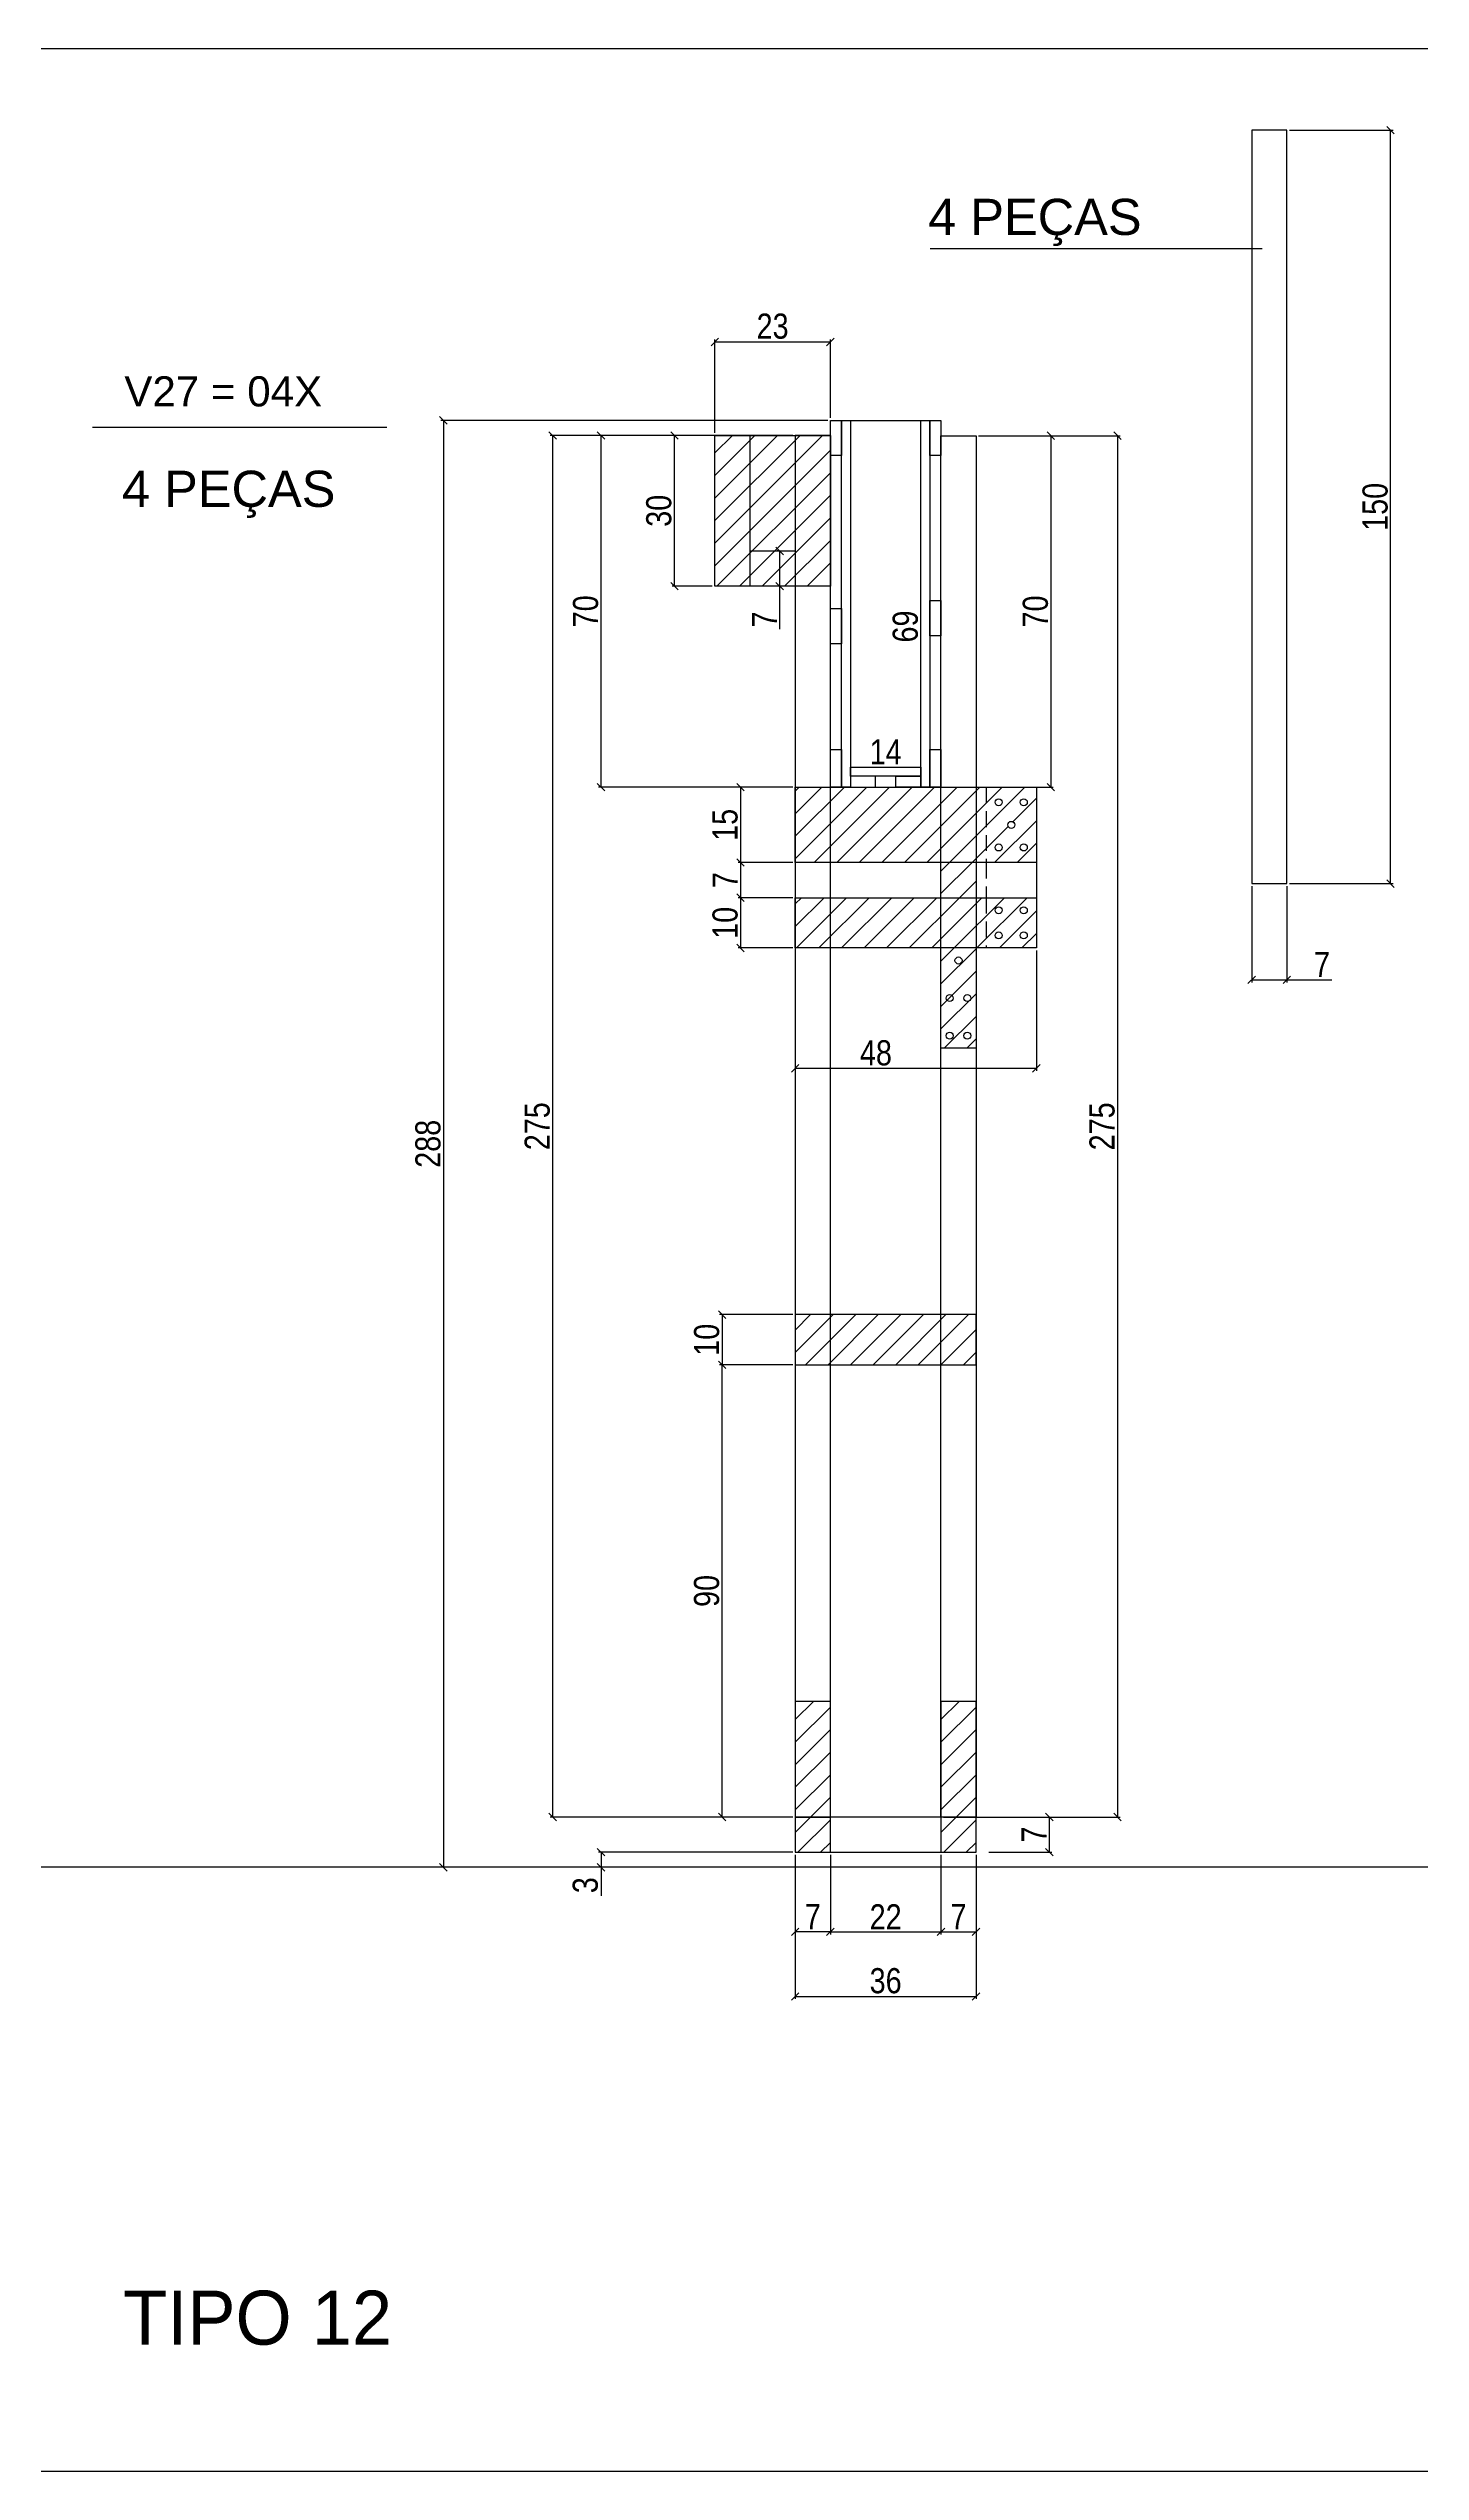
# Model space of a CAD drawing. Extents: x 16965 to 24320, y 205100 to 209880.
# Drawn here: x 20424 to 20971, y 205682 to 206646 of the extents above; entities that cross this region are included whole.
import ezdxf

# ---------------------------------------------------------------- set-up
doc = ezdxf.new("R2010")
doc.units = 0
doc.linetypes.add('DASHED2', pattern=[9.525, 6.35, -3.175])
doc.layers.get('0').update_dxf_attribs({"linetype": 'CONTINUOUS'})
doc.layers.get('DEFPOINTS').update_dxf_attribs({"linetype": 'CONTINUOUS'})
for name, color, linetype in [('COTA', 241, 'CONTINUOUS'), ('detalhes', 4, 'CONTINUOUS'), ('HACHURA', 8, 'CONTINUOUS'), ('TIRAS REESCORAMENTO', 252, 'CONTINUOUS'), ('VIGAS', 3, 'CONTINUOUS')]:
    doc.layers.add(name, color=color, linetype=linetype)
doc.styles.add('COTA TECNICA 2X', font='techl___.ttf', dxfattribs={"height": 10})
doc.styles.add('R80-50', font='arial.ttf', dxfattribs={"height": 10})
doc.styles.add('ROMAS860', font='ROMAS860.SHX', dxfattribs={"height": 8.5})
doc.dimstyles.new('SECAO', dxfattribs={"dimscale": 0.333333, "dimtxt": 5, "dimasz": 9, "dimexe": 3, "dimexo": 3, "dimgap": 3, "dimtad": 1, "dimdec": 1, "dimlfac": 0.5, "dimzin": 12, "dimdsep": 46, "dimtxsty": 'COTA TECNICA 2X', "dimblk1": 'OBLIQUE', "dimblk2": 'OBLIQUE', "dimsah": 1, "dimcen": 0.9, "dimclrd": 4, "dimclre": 4, "dimclrt": 240, "dimadec": 1, "dimazin": 3, "dimtfac": 1, "dimtdec": 1, "dimtmove": 0, "dimatfit": 3, "dimfxl": 1, "dimtolj": 1, "dimtzin": 12, "dimarcsym": 0})
pattern_1 = [(45, (-2880.202, 8029.0315), (-4.49012806, 4.49012806), [])]

# ---------------------------------------------------------------- blocks, each defined once
blk = doc.blocks.new('_Oblique')
at = {"color": 0, "linetype": 'ByBlock', "lineweight": -2}
blk.add_line((-0.5, -0.5), (0.5, 0.5), dxfattribs=at)
blk = doc.blocks.new('*D3140')
at = {"layer": 'DEFPOINTS', "color": 0, "transparency": 16777216}
for p in [(20721.65, 206492.4), (20625.1, 205942.31), (20721.65, 205942.31)]:
    blk.add_point(p, dxfattribs=at)
at = {"layer": 'detalhes', "color": 4, "lineweight": -2, "transparency": 16777216}
for p, q in [((20720.65, 206492.4), (20624.1, 206492.4)), ((20625.1, 206492.4), (20625.1, 205942.31)), ((20720.65, 205942.31), (20624.1, 205942.31))]:
    blk.add_line(p, q, dxfattribs=at)
at = {"layer": 'detalhes', "color": 4, "lineweight": -2, "transparency": 16777216, "xscale": 3, "yscale": 3, "zscale": 3}
for p, rotation in [((20625.1, 206492.4), 90), ((20625.1, 205942.31), 270)]:
    blk.add_blockref('_Oblique', p, dxfattribs=dict(at, rotation=rotation))
at = {"layer": 'detalhes', "color": 240, "transparency": 16777216, "insert": (20618.99, 206217.36), "char_height": 10, "attachment_point": 5, "rotation": 90, "style": 'COTA TECNICA 2X'}
blk.add_mtext('\\A1;275', dxfattribs=at)
blk = doc.blocks.new('*D3141')
at = {"layer": 'DEFPOINTS', "color": 0, "transparency": 16777216}
for p in [(20721.65, 205928.31), (20793.65, 205928.31), (20793.65, 205870.86)]:
    blk.add_point(p, dxfattribs=at)
at = {"layer": 'detalhes', "color": 4, "lineweight": -2, "transparency": 16777216}
for p, q in [((20721.65, 205927.31), (20721.65, 205869.86)), ((20793.65, 205927.31), (20793.65, 205869.86)), ((20721.65, 205870.86), (20793.65, 205870.86))]:
    blk.add_line(p, q, dxfattribs=at)
at = {"layer": 'detalhes', "color": 4, "lineweight": -2, "transparency": 16777216, "xscale": 3, "yscale": 3, "zscale": 3, "rotation": 180}
blk.add_blockref('_Oblique', (20721.65, 205870.86), dxfattribs=at)
at = {"layer": 'detalhes', "color": 4, "lineweight": -2, "transparency": 16777216, "xscale": 3, "yscale": 3, "zscale": 3}
blk.add_blockref('_Oblique', (20793.65, 205870.86), dxfattribs=at)
at = {"layer": 'detalhes', "color": 240, "transparency": 16777216, "insert": (20757.65, 205877.07), "char_height": 10, "attachment_point": 5, "style": 'COTA TECNICA 2X'}
blk.add_mtext('\\A1;36', dxfattribs=at)
blk = doc.blocks.new('*D3142')
at = {"layer": 'DEFPOINTS', "color": 0, "transparency": 16777216}
for p in [(20735.65, 205928.31), (20779.65, 205928.31), (20779.65, 205896.57)]:
    blk.add_point(p, dxfattribs=at)
at = {"layer": 'detalhes', "color": 4, "lineweight": -2, "transparency": 16777216}
for p, q in [((20735.65, 205927.31), (20735.65, 205895.57)), ((20779.65, 205927.31), (20779.65, 205895.57)), ((20735.65, 205896.57), (20779.65, 205896.57))]:
    blk.add_line(p, q, dxfattribs=at)
at = {"layer": 'detalhes', "color": 4, "lineweight": -2, "transparency": 16777216, "xscale": 3, "yscale": 3, "zscale": 3, "rotation": 180}
blk.add_blockref('_Oblique', (20735.65, 205896.57), dxfattribs=at)
at = {"layer": 'detalhes', "color": 4, "lineweight": -2, "transparency": 16777216, "xscale": 3, "yscale": 3, "zscale": 3}
blk.add_blockref('_Oblique', (20779.65, 205896.57), dxfattribs=at)
at = {"layer": 'detalhes', "color": 240, "transparency": 16777216, "insert": (20757.65, 205902.57), "char_height": 10, "attachment_point": 5, "style": 'COTA TECNICA 2X'}
blk.add_mtext('\\A1;22', dxfattribs=at)
blk = doc.blocks.new('*D3143')
at = {"layer": 'DEFPOINTS', "color": 0, "transparency": 16777216}
for p in [(20779.65, 205896.57), (20793.65, 205896.57), (20793.65, 205896.57)]:
    blk.add_point(p, dxfattribs=at)
at = {"layer": 'detalhes', "color": 4, "lineweight": -2, "transparency": 16777216}
blk.add_line((20779.65, 205896.57), (20793.65, 205896.57), dxfattribs=at)
at = {"layer": 'detalhes', "color": 4, "lineweight": -2, "transparency": 16777216, "xscale": 3, "yscale": 3, "zscale": 3, "rotation": 180}
blk.add_blockref('_Oblique', (20779.65, 205896.57), dxfattribs=at)
at = {"layer": 'detalhes', "color": 4, "lineweight": -2, "transparency": 16777216, "xscale": 3, "yscale": 3, "zscale": 3}
blk.add_blockref('_Oblique', (20793.65, 205896.57), dxfattribs=at)
at = {"layer": 'detalhes', "color": 240, "transparency": 16777216, "insert": (20786.65, 205902.65), "char_height": 10, "attachment_point": 5, "style": 'COTA TECNICA 2X'}
blk.add_mtext('\\A1;7', dxfattribs=at)
blk = doc.blocks.new('*D3144')
at = {"layer": 'DEFPOINTS', "color": 0, "transparency": 16777216}
for p in [(20721.65, 205896.57), (20721.65, 205896.57), (20735.65, 205896.57)]:
    blk.add_point(p, dxfattribs=at)
at = {"layer": 'detalhes', "color": 4, "lineweight": -2, "transparency": 16777216}
blk.add_line((20735.65, 205896.57), (20721.65, 205896.57), dxfattribs=at)
at = {"layer": 'detalhes', "color": 4, "lineweight": -2, "transparency": 16777216, "xscale": 3, "yscale": 3, "zscale": 3, "rotation": 180}
blk.add_blockref('_Oblique', (20721.65, 205896.57), dxfattribs=at)
at = {"layer": 'detalhes', "color": 4, "lineweight": -2, "transparency": 16777216, "xscale": 3, "yscale": 3, "zscale": 3}
blk.add_blockref('_Oblique', (20735.65, 205896.57), dxfattribs=at)
at = {"layer": 'detalhes', "color": 240, "transparency": 16777216, "insert": (20728.65, 205902.65), "char_height": 10, "attachment_point": 5, "style": 'COTA TECNICA 2X'}
blk.add_mtext('\\A1;7', dxfattribs=at)
blk = doc.blocks.new('*D3145')
at = {"layer": 'DEFPOINTS', "color": 0, "transparency": 16777216}
for p in [(20721.65, 206142.33), (20692.55, 206122.33), (20721.65, 206122.33)]:
    blk.add_point(p, dxfattribs=at)
at = {"layer": 'detalhes', "color": 4, "lineweight": -2, "transparency": 16777216}
for p, q in [((20720.65, 206142.33), (20691.55, 206142.33)), ((20692.55, 206142.33), (20692.55, 206122.33)), ((20720.65, 206122.33), (20691.55, 206122.33))]:
    blk.add_line(p, q, dxfattribs=at)
at = {"layer": 'detalhes', "color": 4, "lineweight": -2, "transparency": 16777216, "xscale": 3, "yscale": 3, "zscale": 3}
for p, rotation in [((20692.55, 206142.33), 90), ((20692.55, 206122.33), 270)]:
    blk.add_blockref('_Oblique', p, dxfattribs=dict(at, rotation=rotation))
at = {"layer": 'detalhes', "color": 240, "transparency": 16777216, "insert": (20686.45, 206132.33), "char_height": 10, "attachment_point": 5, "rotation": 90, "style": 'COTA TECNICA 2X'}
blk.add_mtext('\\A1;10', dxfattribs=at)
blk = doc.blocks.new('*D3146')
at = {"layer": 'DEFPOINTS', "color": 0, "transparency": 16777216}
for p in [(20644.36, 206492.4), (20721.65, 206492.4), (20721.65, 206352.35)]:
    blk.add_point(p, dxfattribs=at)
at = {"layer": 'detalhes', "color": 4, "lineweight": -2, "transparency": 16777216}
for p, q in [((20720.65, 206492.4), (20643.36, 206492.4)), ((20644.36, 206352.35), (20644.36, 206492.4)), ((20720.65, 206352.35), (20643.36, 206352.35))]:
    blk.add_line(p, q, dxfattribs=at)
at = {"layer": 'detalhes', "color": 4, "lineweight": -2, "transparency": 16777216, "xscale": 3, "yscale": 3, "zscale": 3}
for p, rotation in [((20644.36, 206492.4), 90), ((20644.36, 206352.35), 270)]:
    blk.add_blockref('_Oblique', p, dxfattribs=dict(at, rotation=rotation))
at = {"layer": 'detalhes', "color": 240, "transparency": 16777216, "insert": (20638.26, 206422.38), "char_height": 10, "attachment_point": 5, "rotation": 90, "style": 'COTA TECNICA 2X'}
blk.add_mtext('\\A1;70', dxfattribs=at)
blk = doc.blocks.new('*D3147')
at = {"layer": 'DEFPOINTS', "color": 0, "transparency": 16777216}
for p in [(20793.65, 206492.28), (20793.65, 206352.35), (20823.4, 206352.35)]:
    blk.add_point(p, dxfattribs=at)
at = {"layer": 'detalhes', "color": 4, "lineweight": -2, "transparency": 16777216}
for p, q in [((20794.65, 206492.28), (20824.4, 206492.28)), ((20823.4, 206492.28), (20823.4, 206352.35)), ((20794.65, 206352.35), (20824.4, 206352.35))]:
    blk.add_line(p, q, dxfattribs=at)
at = {"layer": 'detalhes', "color": 4, "lineweight": -2, "transparency": 16777216, "xscale": 3, "yscale": 3, "zscale": 3}
for p, rotation in [((20823.4, 206492.28), 90), ((20823.4, 206352.35), 270)]:
    blk.add_blockref('_Oblique', p, dxfattribs=dict(at, rotation=rotation))
at = {"layer": 'detalhes', "color": 240, "transparency": 16777216, "insert": (20817.3, 206422.32), "char_height": 10, "attachment_point": 5, "rotation": 90, "style": 'COTA TECNICA 2X'}
blk.add_mtext('\\A1;70', dxfattribs=at)
blk = doc.blocks.new('*D3148')
at = {"layer": 'DEFPOINTS', "color": 0, "transparency": 16777216}
for p in [(20735.65, 206498.4), (20581.6, 205922.31), (20721.65, 205922.31)]:
    blk.add_point(p, dxfattribs=at)
at = {"layer": 'detalhes', "color": 4, "lineweight": -2, "transparency": 16777216}
for p, q in [((20734.65, 206498.4), (20580.6, 206498.4)), ((20581.6, 206498.4), (20581.6, 205922.31)), ((20720.65, 205922.31), (20580.6, 205922.31))]:
    blk.add_line(p, q, dxfattribs=at)
at = {"layer": 'detalhes', "color": 4, "lineweight": -2, "transparency": 16777216, "xscale": 3, "yscale": 3, "zscale": 3}
for p, rotation in [((20581.6, 206498.4), 90), ((20581.6, 205922.31), 270)]:
    blk.add_blockref('_Oblique', p, dxfattribs=dict(at, rotation=rotation))
at = {"layer": 'detalhes', "color": 240, "transparency": 16777216, "insert": (20575.5, 206210.36), "char_height": 10, "attachment_point": 5, "rotation": 90, "style": 'COTA TECNICA 2X'}
blk.add_mtext('\\A1;288', dxfattribs=at)
blk = doc.blocks.new('*D3149')
at = {"layer": 'DEFPOINTS', "color": 0, "transparency": 16777216}
for p in [(20721.65, 205928.31), (20644.36, 205922.31), (20721.65, 205922.31)]:
    blk.add_point(p, dxfattribs=at)
at = {"layer": 'detalhes', "color": 4, "lineweight": -2, "transparency": 16777216}
for p, q in [((20720.65, 205928.31), (20643.36, 205928.31)), ((20644.36, 205928.31), (20644.36, 205922.31)), ((20720.65, 205922.31), (20643.36, 205922.31)), ((20644.36, 205922.31), (20644.36, 205910.98))]:
    blk.add_line(p, q, dxfattribs=at)
at = {"layer": 'detalhes', "color": 4, "lineweight": -2, "transparency": 16777216, "xscale": 3, "yscale": 3, "zscale": 3}
for p, rotation in [((20644.36, 205928.31), 90), ((20644.36, 205922.31), 270)]:
    blk.add_blockref('_Oblique', p, dxfattribs=dict(at, rotation=rotation))
at = {"layer": 'detalhes', "color": 240, "transparency": 16777216, "insert": (20638.14, 205915.15), "char_height": 10, "attachment_point": 5, "rotation": 90, "style": 'COTA TECNICA 2X'}
blk.add_mtext('\\A1;3', dxfattribs=at)
blk = doc.blocks.new('*D3150')
at = {"layer": 'DEFPOINTS', "color": 0, "transparency": 16777216}
for p in [(20758.69, 206498.4), (20771.65, 206498.4), (20758.69, 206360.35)]:
    blk.add_point(p, dxfattribs=at)
at = {"layer": 'detalhes', "color": 240, "transparency": 16777216, "insert": (20765.52, 206416.33), "char_height": 10, "attachment_point": 5, "rotation": 90, "style": 'COTA TECNICA 2X'}
blk.add_mtext('\\A1;69', dxfattribs=at)
blk = doc.blocks.new('*D3151')
at = {"layer": 'DEFPOINTS', "color": 0, "transparency": 16777216}
for p in [(20743.65, 206360.35), (20771.65, 206360.35), (20771.65, 206360.35)]:
    blk.add_point(p, dxfattribs=at)
at = {"layer": 'detalhes', "color": 240, "transparency": 16777216, "insert": (20757.65, 206366.43), "char_height": 10, "attachment_point": 5, "style": 'COTA TECNICA 2X'}
blk.add_mtext('\\A1;14', dxfattribs=at)
blk = doc.blocks.new('*D3152')
at = {"layer": 'DEFPOINTS', "color": 0, "transparency": 16777216}
for p in [(20692.55, 206122.33), (20721.65, 206122.33), (20720.65, 205942.31)]:
    blk.add_point(p, dxfattribs=at)
at = {"layer": 'detalhes', "color": 4, "lineweight": -2, "transparency": 16777216}
for p, q in [((20720.65, 206122.33), (20691.55, 206122.33)), ((20692.55, 205942.31), (20692.55, 206122.33)), ((20719.65, 205942.31), (20691.55, 205942.31))]:
    blk.add_line(p, q, dxfattribs=at)
at = {"layer": 'detalhes', "color": 4, "lineweight": -2, "transparency": 16777216, "xscale": 3, "yscale": 3, "zscale": 3}
for p, rotation in [((20692.55, 206122.33), 90), ((20692.55, 205942.31), 270)]:
    blk.add_blockref('_Oblique', p, dxfattribs=dict(at, rotation=rotation))
at = {"layer": 'detalhes', "color": 240, "transparency": 16777216, "insert": (20686.42, 206032.32), "char_height": 10, "attachment_point": 5, "rotation": 90, "style": 'COTA TECNICA 2X'}
blk.add_mtext('\\A1;90', dxfattribs=at)
blk = doc.blocks.new('*D3153')
at = {"layer": 'DEFPOINTS', "color": 0, "transparency": 16777216}
for p in [(20721.65, 206312.35), (20817.65, 206288.35), (20817.65, 206240.43)]:
    blk.add_point(p, dxfattribs=at)
at = {"layer": 'detalhes', "color": 4, "lineweight": -2, "transparency": 16777216}
for p, q in [((20721.65, 206311.35), (20721.65, 206239.43)), ((20817.65, 206287.35), (20817.65, 206239.43)), ((20721.65, 206240.43), (20817.65, 206240.43))]:
    blk.add_line(p, q, dxfattribs=at)
at = {"layer": 'detalhes', "color": 4, "lineweight": -2, "transparency": 16777216, "xscale": 3, "yscale": 3, "zscale": 3, "rotation": 180}
blk.add_blockref('_Oblique', (20721.65, 206240.43), dxfattribs=at)
at = {"layer": 'detalhes', "color": 4, "lineweight": -2, "transparency": 16777216, "xscale": 3, "yscale": 3, "zscale": 3}
blk.add_blockref('_Oblique', (20817.65, 206240.43), dxfattribs=at)
at = {"layer": 'detalhes', "color": 240, "transparency": 16777216, "insert": (20753.78, 206246.53), "char_height": 10, "attachment_point": 5, "style": 'COTA TECNICA 2X'}
blk.add_mtext('\\A1;48', dxfattribs=at)
blk = doc.blocks.new('*D3154')
at = {"layer": 'DEFPOINTS', "color": 0, "transparency": 16777216}
for p in [(20794.65, 206492.28), (20794.65, 205942.31), (20849.94, 205942.31)]:
    blk.add_point(p, dxfattribs=at)
at = {"layer": 'detalhes', "color": 4, "lineweight": -2, "transparency": 16777216}
for p, q in [((20795.65, 206492.28), (20850.94, 206492.28)), ((20849.94, 206492.28), (20849.94, 205942.31)), ((20795.65, 205942.31), (20850.94, 205942.31))]:
    blk.add_line(p, q, dxfattribs=at)
at = {"layer": 'detalhes', "color": 4, "lineweight": -2, "transparency": 16777216, "xscale": 3, "yscale": 3, "zscale": 3}
for p, rotation in [((20849.94, 206492.28), 90), ((20849.94, 205942.31), 270)]:
    blk.add_blockref('_Oblique', p, dxfattribs=dict(at, rotation=rotation))
at = {"layer": 'detalhes', "color": 240, "transparency": 16777216, "insert": (20843.84, 206217.3), "char_height": 10, "attachment_point": 5, "rotation": 90, "style": 'COTA TECNICA 2X'}
blk.add_mtext('\\A1;275', dxfattribs=at)
blk = doc.blocks.new('*D3155')
at = {"layer": 'DEFPOINTS', "color": 0, "transparency": 16777216}
for p in [(20779.65, 205942.31), (20797.71, 205928.31), (20822.8, 205928.31)]:
    blk.add_point(p, dxfattribs=at)
at = {"layer": 'detalhes', "color": 4, "lineweight": -2, "transparency": 16777216}
for p, q in [((20780.65, 205942.31), (20823.8, 205942.31)), ((20822.8, 205942.31), (20822.8, 205928.31)), ((20798.71, 205928.31), (20823.8, 205928.31))]:
    blk.add_line(p, q, dxfattribs=at)
at = {"layer": 'detalhes', "color": 4, "lineweight": -2, "transparency": 16777216, "xscale": 3, "yscale": 3, "zscale": 3}
for p, rotation in [((20822.8, 205942.31), 90), ((20822.8, 205928.31), 270)]:
    blk.add_blockref('_Oblique', p, dxfattribs=dict(at, rotation=rotation))
at = {"layer": 'detalhes', "color": 240, "transparency": 16777216, "insert": (20816.72, 205935.31), "char_height": 10, "attachment_point": 5, "rotation": 90, "style": 'COTA TECNICA 2X'}
blk.add_mtext('\\A1;7', dxfattribs=at)
blk = doc.blocks.new('*D3137')
at = {"layer": 'DEFPOINTS', "color": 0, "transparency": 16777216}
for p in [(20721.65, 206352.35), (20699.88, 206322.35), (20721.65, 206322.35)]:
    blk.add_point(p, dxfattribs=at)
at = {"layer": 'detalhes', "color": 4, "lineweight": -2, "transparency": 16777216}
for p, q in [((20720.65, 206352.35), (20698.88, 206352.35)), ((20699.88, 206352.35), (20699.88, 206322.35)), ((20720.65, 206322.35), (20698.88, 206322.35))]:
    blk.add_line(p, q, dxfattribs=at)
at = {"layer": 'detalhes', "color": 4, "lineweight": -2, "transparency": 16777216, "xscale": 3, "yscale": 3, "zscale": 3}
for p, rotation in [((20699.88, 206352.35), 90), ((20699.88, 206322.35), 270)]:
    blk.add_blockref('_Oblique', p, dxfattribs=dict(at, rotation=rotation))
at = {"layer": 'detalhes', "color": 240, "transparency": 16777216, "insert": (20693.77, 206337.35), "char_height": 10, "attachment_point": 5, "rotation": 90, "style": 'COTA TECNICA 2X'}
blk.add_mtext('\\A1;15', dxfattribs=at)
blk = doc.blocks.new('*D3138')
at = {"layer": 'DEFPOINTS', "color": 0, "transparency": 16777216}
for p in [(20721.65, 206308.35), (20699.88, 206288.35), (20721.65, 206288.35)]:
    blk.add_point(p, dxfattribs=at)
at = {"layer": 'detalhes', "color": 4, "lineweight": -2, "transparency": 16777216}
for p, q in [((20720.65, 206308.35), (20698.88, 206308.35)), ((20699.88, 206308.35), (20699.88, 206288.35)), ((20720.65, 206288.35), (20698.88, 206288.35))]:
    blk.add_line(p, q, dxfattribs=at)
at = {"layer": 'detalhes', "color": 4, "lineweight": -2, "transparency": 16777216, "xscale": 3, "yscale": 3, "zscale": 3}
for p, rotation in [((20699.88, 206308.35), 90), ((20699.88, 206288.35), 270)]:
    blk.add_blockref('_Oblique', p, dxfattribs=dict(at, rotation=rotation))
at = {"layer": 'detalhes', "color": 240, "transparency": 16777216, "insert": (20693.78, 206298.35), "char_height": 10, "attachment_point": 5, "rotation": 90, "style": 'COTA TECNICA 2X'}
blk.add_mtext('\\A1;10', dxfattribs=at)
blk = doc.blocks.new('*D3139')
at = {"layer": 'DEFPOINTS', "color": 0, "transparency": 16777216}
for p in [(20721.65, 206322.35), (20699.88, 206308.35), (20721.65, 206308.35)]:
    blk.add_point(p, dxfattribs=at)
at = {"layer": 'detalhes', "color": 4, "lineweight": -2, "transparency": 16777216}
for p, q in [((20720.65, 206322.35), (20698.88, 206322.35)), ((20699.88, 206322.35), (20699.88, 206308.35)), ((20720.65, 206308.35), (20698.88, 206308.35))]:
    blk.add_line(p, q, dxfattribs=at)
at = {"layer": 'detalhes', "color": 4, "lineweight": -2, "transparency": 16777216, "xscale": 3, "yscale": 3, "zscale": 3}
for p, rotation in [((20699.88, 206322.35), 90), ((20699.88, 206308.35), 270)]:
    blk.add_blockref('_Oblique', p, dxfattribs=dict(at, rotation=rotation))
at = {"layer": 'detalhes', "color": 240, "transparency": 16777216, "insert": (20693.81, 206315.35), "char_height": 10, "attachment_point": 5, "rotation": 90, "style": 'COTA TECNICA 2X'}
blk.add_mtext('\\A1;7', dxfattribs=at)
blk = doc.blocks.new('*D3156')
at = {"layer": 'DEFPOINTS', "color": 0, "transparency": 16777216}
for p in [(20673.61, 206492.4), (20689.65, 206492.4), (20689.65, 206432.4)]:
    blk.add_point(p, dxfattribs=at)
at = {"layer": 'detalhes', "color": 4, "lineweight": -2, "transparency": 16777216}
for p, q in [((20688.65, 206492.4), (20672.61, 206492.4)), ((20673.61, 206432.4), (20673.61, 206492.4)), ((20688.65, 206432.4), (20672.61, 206432.4))]:
    blk.add_line(p, q, dxfattribs=at)
at = {"layer": 'detalhes', "color": 4, "lineweight": -2, "transparency": 16777216, "xscale": 3, "yscale": 3, "zscale": 3}
for p, rotation in [((20673.61, 206492.4), 90), ((20673.61, 206432.4), 270)]:
    blk.add_blockref('_Oblique', p, dxfattribs=dict(at, rotation=rotation))
at = {"layer": 'detalhes', "color": 240, "transparency": 16777216, "insert": (20667.39, 206462.4), "char_height": 10, "attachment_point": 5, "rotation": 90, "style": 'COTA TECNICA 2X'}
blk.add_mtext('\\A1;30', dxfattribs=at)
blk = doc.blocks.new('*D3157')
at = {"layer": 'DEFPOINTS', "color": 0, "transparency": 16777216}
for p in [(20735.65, 206529.65), (20735.65, 206498.4), (20689.65, 206492.4)]:
    blk.add_point(p, dxfattribs=at)
at = {"layer": 'detalhes', "color": 4, "lineweight": -2, "transparency": 16777216}
for p, q in [((20689.65, 206493.4), (20689.65, 206530.65)), ((20689.65, 206529.65), (20735.65, 206529.65)), ((20735.65, 206499.4), (20735.65, 206530.65))]:
    blk.add_line(p, q, dxfattribs=at)
at = {"layer": 'detalhes', "color": 4, "lineweight": -2, "transparency": 16777216, "xscale": 3, "yscale": 3, "zscale": 3, "rotation": 180}
blk.add_blockref('_Oblique', (20689.65, 206529.65), dxfattribs=at)
at = {"layer": 'detalhes', "color": 4, "lineweight": -2, "transparency": 16777216, "xscale": 3, "yscale": 3, "zscale": 3}
blk.add_blockref('_Oblique', (20735.65, 206529.65), dxfattribs=at)
at = {"layer": 'detalhes', "color": 240, "transparency": 16777216, "insert": (20712.65, 206535.87), "char_height": 10, "attachment_point": 5, "style": 'COTA TECNICA 2X'}
blk.add_mtext('\\A1;23', dxfattribs=at)
blk = doc.blocks.new('*D3158')
at = {"layer": 'DEFPOINTS', "color": 0, "transparency": 16777216}
for p in [(20716.02, 206446.4), (20715.46, 206432.4), (20716.02, 206432.4)]:
    blk.add_point(p, dxfattribs=at)
at = {"layer": 'detalhes', "color": 4, "lineweight": -2, "transparency": 16777216}
for p, q in [((20715.02, 206446.4), (20714.46, 206446.4)), ((20715.46, 206446.4), (20715.46, 206432.4)), ((20715.02, 206432.4), (20714.46, 206432.4)), ((20715.46, 206432.4), (20715.46, 206415.3))]:
    blk.add_line(p, q, dxfattribs=at)
at = {"layer": 'detalhes', "color": 4, "lineweight": -2, "transparency": 16777216, "xscale": 3, "yscale": 3, "zscale": 3}
for p, rotation in [((20715.46, 206446.4), 90), ((20715.46, 206432.4), 270)]:
    blk.add_blockref('_Oblique', p, dxfattribs=dict(at, rotation=rotation))
at = {"layer": 'detalhes', "color": 240, "transparency": 16777216, "insert": (20709.39, 206419.16), "char_height": 10, "attachment_point": 5, "rotation": 90, "style": 'COTA TECNICA 2X'}
blk.add_mtext('\\A1;7', dxfattribs=at)
blk = doc.blocks.new('*D3159')
at = {"layer": 'DEFPOINTS', "color": 0, "transparency": 16777216}
for p in [(20903.37, 206313.96), (20917.37, 206313.96), (20917.37, 206275.65)]:
    blk.add_point(p, dxfattribs=at)
at = {"layer": 'detalhes', "color": 4, "lineweight": -2, "transparency": 16777216}
for p, q in [((20903.37, 206312.96), (20903.37, 206274.65)), ((20917.37, 206312.96), (20917.37, 206274.65)), ((20903.37, 206275.65), (20917.37, 206275.65)), ((20917.37, 206275.65), (20935.21, 206275.65))]:
    blk.add_line(p, q, dxfattribs=at)
at = {"layer": 'detalhes', "color": 4, "lineweight": -2, "transparency": 16777216, "xscale": 3, "yscale": 3, "zscale": 3, "rotation": 180}
blk.add_blockref('_Oblique', (20903.37, 206275.65), dxfattribs=at)
at = {"layer": 'detalhes', "color": 4, "lineweight": -2, "transparency": 16777216, "xscale": 3, "yscale": 3, "zscale": 3}
blk.add_blockref('_Oblique', (20917.37, 206275.65), dxfattribs=at)
at = {"layer": 'detalhes', "color": 240, "transparency": 16777216, "insert": (20931.34, 206281.72), "char_height": 10, "attachment_point": 5, "style": 'COTA TECNICA 2X'}
blk.add_mtext('\\A1;7', dxfattribs=at)
blk = doc.blocks.new('*D3160')
at = {"layer": 'DEFPOINTS', "color": 0, "transparency": 16777216}
for p in [(20917.37, 206613.96), (20958.64, 206613.96), (20917.37, 206313.96)]:
    blk.add_point(p, dxfattribs=at)
at = {"layer": 'detalhes', "color": 4, "lineweight": -2, "transparency": 16777216}
for p, q in [((20918.37, 206613.96), (20959.64, 206613.96)), ((20958.64, 206313.96), (20958.64, 206613.96)), ((20918.37, 206313.96), (20959.64, 206313.96))]:
    blk.add_line(p, q, dxfattribs=at)
at = {"layer": 'detalhes', "color": 4, "lineweight": -2, "transparency": 16777216, "xscale": 3, "yscale": 3, "zscale": 3}
for p, rotation in [((20958.64, 206613.96), 90), ((20958.64, 206313.96), 270)]:
    blk.add_blockref('_Oblique', p, dxfattribs=dict(at, rotation=rotation))
at = {"layer": 'detalhes', "color": 240, "transparency": 16777216, "insert": (20952.53, 206463.96), "char_height": 10, "attachment_point": 5, "rotation": 90, "style": 'COTA TECNICA 2X'}
blk.add_mtext('\\A1;150', dxfattribs=at)

msp = doc.modelspace()

# ---------------------------------------------------------------- hatches: boundary and pattern name
at = {"layer": 'COTA'}
h = msp.add_hatch(dxfattribs=at)
h.set_pattern_fill('ANSI31', color=256, scale=2, style=0)
h.set_pattern_definition([(45, (1078.7224, 201368.6306), (-4.490128, 4.490128), [])])
h.paths.add_polyline_path([(20735.65, 206432.4), (20689.65, 206432.4), (20689.65, 206492.4), (20735.65, 206492.4)])
h = msp.add_hatch(dxfattribs=at)
h.set_pattern_fill('ANSI31', color=256, scale=2, style=0)
h.set_pattern_definition(pattern_1)
h.paths.add_polyline_path([(20817.65, 206352.35), (20721.65, 206352.35), (20721.65, 206322.35), (20817.65, 206322.35)])
edge = h.paths.add_edge_path(flags=16)
edge.add_arc((20802.65, 206328.35), 1.4, 0, 360)
edge = h.paths.add_edge_path(flags=16)
edge.add_arc((20807.65, 206337.35), 1.4, 0, 360)
edge = h.paths.add_edge_path(flags=16)
edge.add_arc((20802.65, 206346.35), 1.4, 0, 360)
edge = h.paths.add_edge_path(flags=16)
edge.add_arc((20812.65, 206328.35), 1.4, 0, 360)
edge = h.paths.add_edge_path(flags=16)
edge.add_arc((20812.65, 206346.35), 1.4, 0, 360)
h = msp.add_hatch(dxfattribs=at)
h.set_pattern_fill('ANSI31', color=256, scale=2, style=0)
h.set_pattern_definition(pattern_1)
h.paths.add_polyline_path([(20779.65, 206322.35), (20779.65, 206308.35), (20793.65, 206308.35), (20793.65, 206322.35)])
h = msp.add_hatch(dxfattribs=at)
h.set_pattern_fill('ANSI31', color=256, scale=2, style=0)
h.set_pattern_definition(pattern_1)
h.paths.add_polyline_path([(20817.65, 206308.35), (20721.65, 206308.35), (20721.65, 206288.35), (20817.65, 206288.35)])
edge = h.paths.add_edge_path(flags=16)
edge.add_arc((20802.65, 206303.35), 1.4, 0, 360)
edge = h.paths.add_edge_path(flags=16)
edge.add_arc((20802.65, 206293.35), 1.4, 0, 360)
edge = h.paths.add_edge_path(flags=16)
edge.add_arc((20812.65, 206303.35), 1.4, 0, 360)
edge = h.paths.add_edge_path(flags=16)
edge.add_arc((20812.65, 206293.35), 1.4, 0, 360)
h = msp.add_hatch(dxfattribs=at)
h.set_pattern_fill('ANSI31', color=256, scale=2, style=0)
h.set_pattern_definition(pattern_1)
h.paths.add_polyline_path([(20779.65, 206248.41), (20793.65, 206248.41), (20793.65, 206288.35), (20779.65, 206288.35)])
h = msp.add_hatch(dxfattribs=at)
h.set_pattern_fill('ANSI31', color=256, scale=2, style=0)
h.set_pattern_definition([(45, (-2880.202, 8021.0315), (-4.49012806, 4.49012806), [])])
h.paths.add_polyline_path([(20793.65, 206142.33), (20721.65, 206142.33), (20721.65, 206122.33), (20793.65, 206122.33)])
h = msp.add_hatch(dxfattribs=at)
h.set_pattern_fill('ANSI31', color=256, scale=2, style=0)
h.set_pattern_definition([(45, (877.4315, 200119.121), (-4.490128, 4.490128), [])])
h.paths.add_polyline_path([(20721.65, 205928.31), (20735.65, 205928.31), (20735.65, 205988.31), (20721.65, 205988.31)])
h = msp.add_hatch(dxfattribs=at)
h.set_pattern_fill('ANSI31', color=256, scale=2, style=0)
h.set_pattern_definition([(45, (935.4315, 200119.121), (-4.490128, 4.490128), [])])
h.paths.add_polyline_path([(20779.65, 205928.31), (20793.65, 205928.31), (20793.65, 205988.31), (20779.65, 205988.31)])

# ---------------------------------------------------------------- linework, layer by layer
at = {"linetype": 'Continuous'}
for p, q in [((20917.37, 206613.96), (20903.37, 206613.96)), ((20903.37, 206613.96), (20903.37, 206313.96)), ((20917.37, 206313.96), (20917.37, 206613.96)), ((20703.65, 206492.4), (20703.65, 206432.4)), ((20703.65, 206446.4), (20721.65, 206446.4)), ((20817.65, 206322.35), (20817.65, 206308.35)), ((20903.37, 206313.96), (20917.37, 206313.96))]:
    msp.add_line(p, q, dxfattribs=at)
msp.add_line((20793.65, 206248.41), (20779.65, 206248.41))
at = {"color": 241, "true_color": 0xf7abae}
msp.add_lwpolyline([(21003.63, 205681.7), (20406.82, 205681.7), (20406.82, 206646.49), (21003.63, 206646.49)], close=True, dxfattribs=at)
at = {"linetype": 'Continuous'}
for points in [[(20735.65, 206432.4), (20689.65, 206432.4), (20689.65, 206492.4), (20735.65, 206492.4)], [(20721.65, 205942.31), (20735.65, 205942.31), (20735.65, 206492.4), (20721.65, 206492.4)], [(20793.65, 205942.31), (20779.65, 205942.31), (20779.65, 206492.28), (20793.65, 206492.28)], [(20817.65, 206322.35), (20721.65, 206322.35), (20721.65, 206352.35), (20817.65, 206352.35)], [(20817.65, 206288.35), (20721.65, 206288.35), (20721.65, 206308.35), (20817.65, 206308.35)], [(20721.65, 205928.31), (20735.65, 205928.31), (20735.65, 205988.31), (20721.65, 205988.31)], [(20779.65, 205928.31), (20793.65, 205928.31), (20793.65, 205988.31), (20779.65, 205988.31)]]:
    msp.add_lwpolyline(points, close=True, dxfattribs=at)
for points in [[(20721.65, 206122.33), (20793.65, 206122.33), (20793.65, 206142.33), (20721.65, 206142.33), (20721.65, 206122.33)], [(20743.65, 205928.31), (20793.65, 205928.31), (20793.65, 205942.31), (20721.65, 205942.31), (20721.65, 205928.31), (20743.65, 205928.31)]]:
    msp.add_lwpolyline(points, dxfattribs=at)
for centre in [(20802.65, 206346.35), (20807.65, 206337.35), (20812.65, 206346.35), (20802.65, 206328.35), (20812.65, 206328.35), (20802.65, 206303.35), (20812.65, 206303.35), (20802.65, 206293.35), (20812.65, 206293.35), (20786.65, 206283.35), (20783.15, 206268.38), (20790.15, 206268.38), (20783.15, 206253.41), (20790.15, 206253.41)]:
    msp.add_circle(centre, 1.4)
at = {"layer": 'COTA', "linetype": 'DASHED2'}
for p, q in [((20797.65, 206352.35), (20797.65, 206322.35)), ((20797.65, 206322.35), (20797.65, 206308.35)), ((20797.65, 206308.35), (20797.65, 206288.35))]:
    msp.add_line(p, q, dxfattribs=at)
at = {"layer": 'HACHURA', "color": 7}
msp.add_line((20441.97, 206495.66), (20559.13, 206495.66), dxfattribs=at)
at = {"layer": 'TIRAS REESCORAMENTO', "linetype": 'ByBlock'}
for p, q in [((20743.65, 206498.4), (20771.65, 206498.4)), ((21003.63, 205922.31), (20406.82, 205922.31))]:
    msp.add_line(p, q, dxfattribs=at)
for points in [[(20735.65, 206498.4), (20740.05, 206498.4), (20740.05, 206484.4), (20735.65, 206484.4)], [(20775.25, 206498.4), (20779.65, 206498.4), (20779.65, 206484.4), (20775.25, 206484.4)], [(20775.25, 206426.62), (20779.65, 206426.62), (20779.65, 206412.62), (20775.25, 206412.62)], [(20735.65, 206423.47), (20740.05, 206423.47), (20740.05, 206409.47), (20735.65, 206409.47)], [(20735.65, 206367.35), (20740.05, 206367.35), (20740.05, 206352.35), (20735.65, 206352.35)], [(20771.65, 206356.75), (20743.65, 206356.75), (20743.65, 206360.35), (20771.65, 206360.35)], [(20775.25, 206367.35), (20779.65, 206367.35), (20779.65, 206352.35), (20775.25, 206352.35)], [(20753.61, 206352.35), (20753.61, 206356.75), (20743.65, 206356.75), (20743.65, 206352.35)], [(20761.68, 206352.35), (20761.68, 206356.75), (20771.65, 206356.75), (20771.65, 206352.35)]]:
    msp.add_lwpolyline(points, close=True, dxfattribs=at)
for points in [[(20743.65, 206352.35), (20740.05, 206352.35), (20740.05, 206498.4), (20743.65, 206498.4), (20743.65, 206352.35)], [(20775.25, 206352.35), (20771.65, 206352.35), (20771.65, 206498.4), (20775.25, 206498.4), (20775.25, 206352.35)]]:
    msp.add_lwpolyline(points, dxfattribs=at)
at = {"layer": 'VIGAS', "color": 7}
msp.add_line((20775.38, 206566.78), (20907.57, 206566.78), dxfattribs=at)

# ---------------------------------------------------------------- texts
at = {"linetype": 'Continuous', "style": 'ROMAS860'}
msp.add_text('TIPO 12', height=21.505, dxfattribs=at).set_placement((20454.11, 205732.22))
at = {"layer": 'VIGAS', "color": 7, "style": 'R80-50'}
msp.add_text('4 PEÇAS ', height=14.4, dxfattribs=at).set_placement((20774.57, 206572.23))
at = {"layer": 'VIGAS', "color": 7, "attachment_point": 1, "style": 'R80-50'}
for s, width, insert, char_height in [('V27 = 04X', 124.324, (20454.59, 206515.96), 12), ('4 PEÇAS', 162.221, (20453.65, 206478.37), 14.4)]:
    msp.add_mtext_dynamic_manual_height_columns(s, width=width, gutter_width=50, heights=[0], dxfattribs=dict(at, insert=insert, char_height=char_height))

# ---------------------------------------------------------------- dimensions: what is measured, and where the dimension line sits
at = {"layer": 'detalhes', "color": 3}
for base, p1, p2, picture, middle in [((20958.64, 206613.96), (20917.37, 206313.96), (20917.37, 206613.96), '*D3160', (20952.53, 206463.96)), ((20581.6, 205922.31), (20735.65, 206498.4), (20721.65, 205922.31), '*D3148', (20575.5, 206210.36)), ((20625.1, 205942.31), (20721.65, 206492.4), (20721.65, 205942.31), '*D3140', (20618.99, 206217.36)), ((20644.36, 206492.4), (20721.65, 206352.35), (20721.65, 206492.4), '*D3146', (20638.26, 206422.38)), ((20673.61, 206492.4), (20689.65, 206432.4), (20689.65, 206492.4), '*D3156', (20667.39, 206462.4)), ((20823.4, 206352.35), (20793.65, 206492.28), (20793.65, 206352.35), '*D3147', (20817.3, 206422.32)), ((20849.94, 205942.31), (20794.65, 206492.28), (20794.65, 205942.31), '*D3154', (20843.84, 206217.3)), ((20699.88, 206322.35), (20721.65, 206352.35), (20721.65, 206322.35), '*D3137', (20693.77, 206337.35)), ((20699.88, 206308.35), (20721.65, 206322.35), (20721.65, 206308.35), '*D3139', (20693.81, 206315.35)), ((20699.88, 206288.35), (20721.65, 206308.35), (20721.65, 206288.35), '*D3138', (20693.78, 206298.35)), ((20692.55, 206122.33), (20721.65, 206142.33), (20721.65, 206122.33), '*D3145', (20686.45, 206132.33)), ((20692.55, 206122.33), (20720.65, 205942.31), (20721.65, 206122.33), '*D3152', (20686.42, 206032.32)), ((20822.8, 205928.31), (20779.65, 205942.31), (20797.71, 205928.31), '*D3155', (20816.72, 205935.31)), ((20644.36, 205922.31), (20721.65, 205928.31), (20721.65, 205922.31), '*D3149', (20638.14, 205915.15))]:
    dim = msp.add_linear_dim(base=base, p1=p1, p2=p2, angle=90, dimstyle='SECAO', dxfattribs=at)
    dim.commit()
    dim.dimension.update_dxf_attribs({"geometry": picture, "text_midpoint": middle})
for base, p1, p2, picture, middle in [((20735.65, 206529.65), (20689.65, 206492.4), (20735.65, 206498.4), '*D3157', (20712.65, 206535.87)), ((20721.65, 205896.57), (20735.65, 205896.57), (20721.65, 205896.57), '*D3144', (20728.65, 205902.65))]:
    dim = msp.add_linear_dim(base=base, p1=p1, p2=p2, dimstyle='SECAO', dxfattribs=at)
    dim.commit()
    dim.dimension.update_dxf_attribs({"geometry": picture, "text_midpoint": middle})
dim = msp.add_linear_dim(base=(20771.65, 206498.4), p1=(20758.69, 206360.35), p2=(20758.69, 206498.4), angle=90, dimstyle='SECAO', override={"dimse1": 1, "dimse2": 1, "dimsd1": 1, "dimsd2": 1}, dxfattribs=at)
dim.commit()
dim.dimension.update_dxf_attribs({"geometry": '*D3150', "text_midpoint": (20771.65, 206416.33), "dimtype": 160})
dim = msp.add_linear_dim(base=(20715.46, 206432.4), p1=(20716.02, 206446.4), p2=(20716.02, 206432.4), angle=90, dimstyle='SECAO', dxfattribs=at)
dim.commit()
dim.dimension.update_dxf_attribs({"geometry": '*D3158', "text_midpoint": (20715.46, 206419.16), "dimtype": 160})
dim = msp.add_linear_dim(base=(20771.65, 206360.35), p1=(20743.65, 206360.35), p2=(20771.65, 206360.35), dimstyle='SECAO', override={"dimse1": 1, "dimse2": 1, "dimsd1": 1, "dimsd2": 1}, dxfattribs=at)
dim.commit()
dim.dimension.update_dxf_attribs({"geometry": '*D3151', "text_midpoint": (20757.65, 206360.35), "dimtype": 160})
for base, p1, p2, picture, middle in [((20817.65, 206240.43), (20721.65, 206312.35), (20817.65, 206288.35), '*D3153', (20753.78, 206240.43)), ((20917.37, 206275.65), (20903.37, 206313.96), (20917.37, 206313.96), '*D3159', (20931.34, 206275.65)), ((20793.65, 205870.86), (20721.65, 205928.31), (20793.65, 205928.31), '*D3141', (20757.65, 205870.86)), ((20779.65, 205896.57), (20735.65, 205928.31), (20779.65, 205928.31), '*D3142', (20757.65, 205896.57)), ((20793.65, 205896.57), (20779.65, 205896.57), (20793.65, 205896.57), '*D3143', (20786.65, 205896.57))]:
    dim = msp.add_linear_dim(base=base, p1=p1, p2=p2, dimstyle='SECAO', dxfattribs=at)
    dim.commit()
    dim.dimension.update_dxf_attribs({"geometry": picture, "text_midpoint": middle, "dimtype": 160})

doc.saveas('drawing.dxf')
